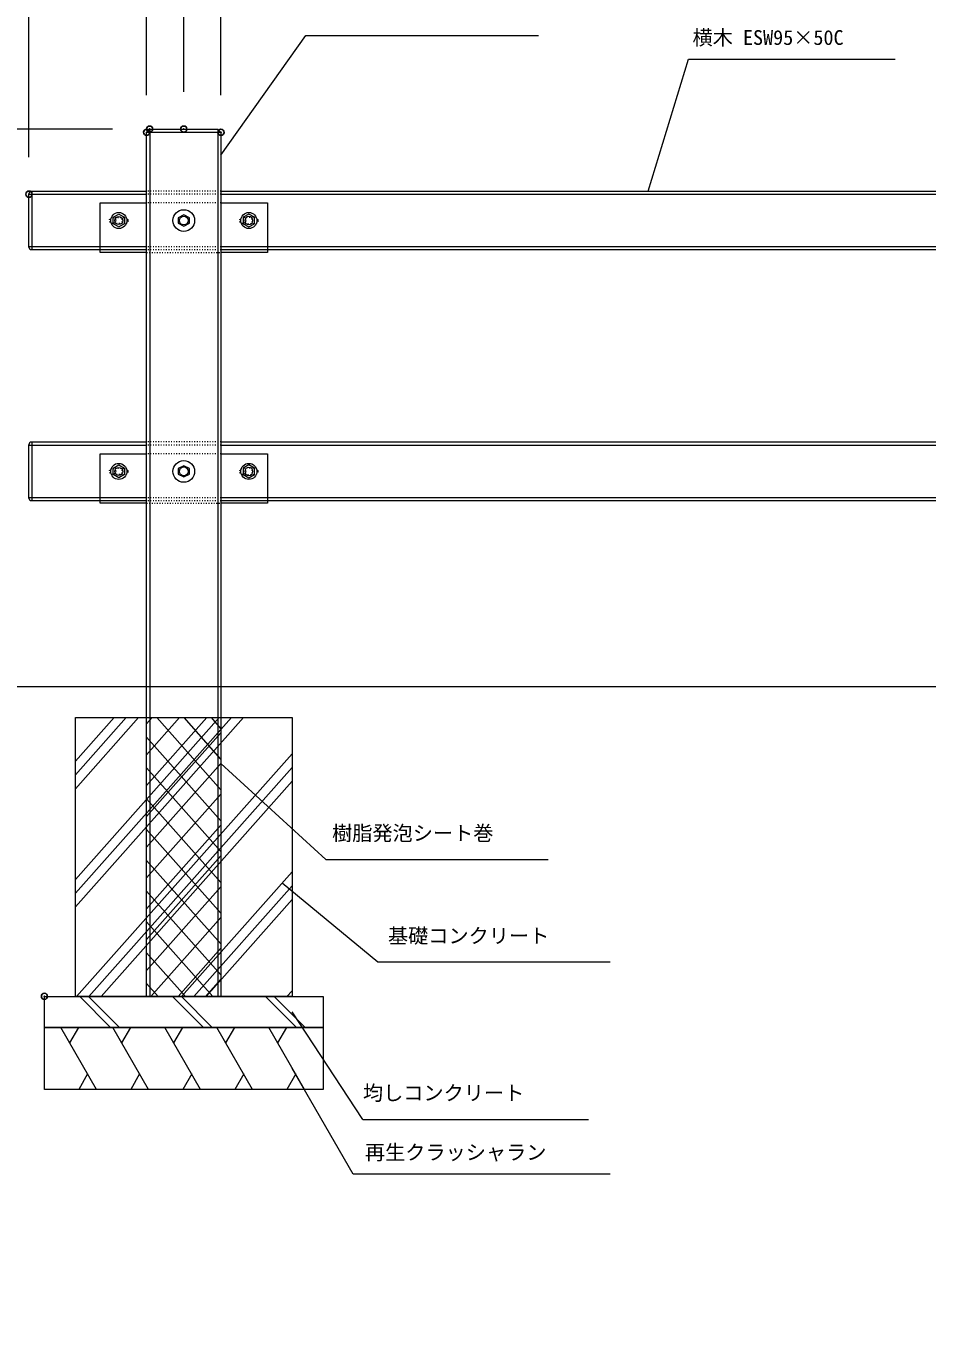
# Model space of a CAD drawing. Units: millimetres, scale not verified. Extents: x -3900 to 3900, y -2750 to 2750.
# Drawn here: x -2004 to -548, y -603 to 1488 of the extents above; entities that cross this region are included whole.
import ezdxf
from ezdxf.enums import TextEntityAlignment as Align

# ---------------------------------------------------------------- set-up
doc = ezdxf.new("R2010")
doc.units = ezdxf.units.MM
doc.header["$LTSCALE"] = 20
doc.header["$PDMODE"] = 32
doc.header["$PDSIZE"] = 10
doc.linetypes.add('USER5', pattern=[0.208282, 0.069427, -0.138855])
doc.layers.add('0-0_0', color=30, linetype='Continuous', lineweight=18)
doc.layers.add('0-1_IMPORTED', color=30, linetype='Continuous', lineweight=18)
doc.layers.add('0-2_DEFPOINTS', color=7, linetype='Continuous')
doc.styles.add('ＭＳ ゴシック', font='')
doc.styles.get('ＭＳ ゴシック').set_extended_font_data('MS Gothic')

# ---------------------------------------------------------------- blocks, each defined once
blk = doc.blocks.new('D19')
at = {"layer": '0-0_0', "color": 7, "lineweight": 9}
for p, q in [((-2827.5, 422.04), (-2827.5, 462.04)), ((-2502.5, 422.04), (-2867.5, 422.04)), ((-2827.5, -77.96), (-2827.5, 422.04)), ((-2027.5, -77.96), (-2867.5, -77.96)), ((-2827.5, -117.96), (-2827.5, -77.96))]:
    blk.add_line(p, q, dxfattribs=at)
at = {"layer": '0-0_0', "color": 7}
for points in [[(-2827.5, 422.04), (-2825.75, 402.04), (-2829.25, 402.04)], [(-2827.5, -77.96), (-2829.25, -57.96), (-2825.75, -57.96)]]:
    blk.add_solid(points, dxfattribs=at)
at = {"layer": '0-2_DEFPOINTS'}
for p in [(-2442.5, 422.04), (-2827.5, -77.96), (-1967.5, -77.96)]:
    blk.add_point(p, dxfattribs=at)
at = {"layer": '0-0_0', "color": 7, "style": 'ＭＳ ゴシック'}
blk.add_text('500', height=23.88, rotation=90, dxfattribs=at).set_placement((-2853.43, 140.29), align=Align.BOTTOM_LEFT)
blk = doc.blocks.new('D24')
at = {"layer": '0-0_0', "color": 7, "lineweight": 9}
for p, q in [((-2827.5, 1322.04), (-2827.5, 1362.04)), ((-1857.5, 1322.04), (-2867.5, 1322.04)), ((-2827.5, 1222.04), (-2827.5, 1322.04)), ((-2252.5, 1222.04), (-2867.5, 1222.04)), ((-2827.5, 1182.04), (-2827.5, 1222.04))]:
    blk.add_line(p, q, dxfattribs=at)
at = {"layer": '0-0_0', "color": 7}
for points in [[(-2827.5, 1322.04), (-2825.75, 1302.04), (-2829.25, 1302.04)], [(-2827.5, 1222.04), (-2829.25, 1242.04), (-2825.75, 1242.04)]]:
    blk.add_solid(points, dxfattribs=at)
at = {"layer": '0-2_DEFPOINTS'}
for p in [(-1797.5, 1322.04), (-2827.5, 1222.04), (-2192.5, 1222.04)]:
    blk.add_point(p, dxfattribs=at)
at = {"layer": '0-0_0', "color": 7, "style": 'ＭＳ ゴシック'}
blk.add_text('100', height=23.88, rotation=90, dxfattribs=at).set_placement((-2853.43, 1240.29), align=Align.BOTTOM_LEFT)
blk = doc.blocks.new('D25')
at = {"layer": '0-0_0', "color": 7, "lineweight": 9}
for p, q in [((-2955, 1362.04), (-2955, 1322.04)), ((-1857.5, 1322.04), (-2995, 1322.04)), ((-2955, 1322.04), (-2955, -77.96)), ((-2027.5, -77.96), (-2995, -77.96)), ((-2955, -77.96), (-2955, -117.96))]:
    blk.add_line(p, q, dxfattribs=at)
at = {"layer": '0-0_0', "color": 7}
for points in [[(-2955, 1322.04), (-2953.25, 1302.04), (-2956.75, 1302.04)], [(-2955, -77.96), (-2956.75, -57.96), (-2953.25, -57.96)]]:
    blk.add_solid(points, dxfattribs=at)
at = {"layer": '0-2_DEFPOINTS'}
for p in [(-2955, 1322.04), (-1797.5, 1322.04), (-1967.5, -77.96)]:
    blk.add_point(p, dxfattribs=at)
at = {"layer": '0-0_0', "color": 7, "style": 'ＭＳ ゴシック'}
blk.add_text('1400', height=23.88, rotation=90, dxfattribs=at).set_placement((-2980.93, 579.7), align=Align.BOTTOM_LEFT)
blk = doc.blocks.new('D26')
at = {"layer": '0-0_0', "color": 7, "lineweight": 9}
for p, q in [((-1992.5, 1277.04), (-1992.5, 1824.69)), ((-1742.5, 1382.04), (-1742.5, 1824.69)), ((-2032.5, 1784.69), (-1992.5, 1784.69)), ((-1992.5, 1784.69), (-1742.5, 1784.69)), ((-1742.5, 1784.69), (-1702.5, 1784.69))]:
    blk.add_line(p, q, dxfattribs=at)
at = {"layer": '0-0_0', "color": 7}
for points in [[(-1992.5, 1784.69), (-1972.5, 1786.44), (-1972.5, 1782.94)], [(-1742.5, 1784.69), (-1762.5, 1782.94), (-1762.5, 1786.44)]]:
    blk.add_solid(points, dxfattribs=at)
at = {"layer": '0-2_DEFPOINTS'}
for p in [(-1992.5, 1784.69), (-1742.5, 1322.04), (-1992.5, 1217.04)]:
    blk.add_point(p, dxfattribs=at)
at = {"layer": '0-0_0', "color": 7, "style": 'ＭＳ ゴシック'}
blk.add_text('250', height=23.88, dxfattribs=at).set_placement((-1899.25, 1810.61), align=Align.BOTTOM_LEFT)
blk = doc.blocks.new('D27')
at = {"layer": '0-0_0', "color": 7, "lineweight": 9}
blk.add_line((-1742.5, 1382.04), (-1742.5, 1824.69), dxfattribs=at)
at = {"layer": '0-2_DEFPOINTS'}
blk.add_point((-1742.5, 1322.04), dxfattribs=at)
blk = doc.blocks.new('D29')
at = {"layer": '0-0_0', "color": 7, "lineweight": 9}
blk.add_line((-1992.5, 1277.04), (-1992.5, 1995), dxfattribs=at)
at = {"layer": '0-2_DEFPOINTS'}
blk.add_point((-1992.5, 1217.04), dxfattribs=at)
blk = doc.blocks.new('D30')
at = {"layer": '0-0_0', "color": 7, "lineweight": 9}
for p, q in [((-1802.5, 1377.04), (-1802.5, 1660)), ((-1682.5, 1376.85), (-1682.5, 1660)), ((-1842.5, 1620), (-1802.5, 1620)), ((-1802.5, 1620), (-1682.5, 1620)), ((-1682.5, 1620), (-1642.5, 1620))]:
    blk.add_line(p, q, dxfattribs=at)
at = {"layer": '0-0_0', "color": 7}
for points in [[(-1802.5, 1620), (-1782.5, 1621.75), (-1782.5, 1618.25)], [(-1682.5, 1620), (-1702.5, 1618.25), (-1702.5, 1621.75)]]:
    blk.add_solid(points, dxfattribs=at)
at = {"layer": '0-2_DEFPOINTS'}
for p in [(-1802.5, 1620), (-1802.5, 1317.04), (-1682.5, 1316.85)]:
    blk.add_point(p, dxfattribs=at)
at = {"layer": '0-0_0', "color": 7, "style": 'ＭＳ ゴシック'}
blk.add_text('120', height=23.88, dxfattribs=at).set_placement((-1774.25, 1645.93), align=Align.BOTTOM_LEFT)
blk = doc.blocks.new('D31')
at = {"layer": '0-0_0', "color": 7, "lineweight": 9}
blk.add_line((-1682.5, 1376.85), (-1682.5, 1660), dxfattribs=at)
at = {"layer": '0-2_DEFPOINTS'}
blk.add_point((-1682.5, 1316.85), dxfattribs=at)
blk = doc.blocks.new('____')
at = {"layer": '0-0_0'}
for p, q in [((-1813.64, 372.2), (-1804.61, 382.35)), ((-1813.64, 322.49), (-1760.42, 382.35)), ((-1813.64, 272.77), (-1716.23, 382.35)), ((-1693.64, 265.64), (-1797.39, 382.35)), ((-1693.64, 315.35), (-1753.19, 382.35)), ((-1693.64, 365.07), (-1709, 382.35)), ((-1813.64, 223.05), (-1693.64, 358.05)), ((-1693.64, 215.92), (-1813.64, 350.92)), ((-1813.64, 173.33), (-1693.64, 308.33)), ((-1693.64, 166.2), (-1813.64, 301.2)), ((-1813.64, 123.61), (-1693.64, 258.61)), ((-1693.64, 116.48), (-1813.64, 251.48)), ((-1813.64, 73.89), (-1693.64, 208.89)), ((-1693.64, 66.76), (-1813.64, 201.76)), ((-1813.64, 24.18), (-1693.64, 159.18)), ((-1693.64, 17.04), (-1813.64, 152.04)), ((-1813.64, -25.54), (-1693.64, 109.46)), ((-1693.64, -32.68), (-1813.64, 102.32)), ((-1706.75, -67.65), (-1813.64, 52.61)), ((-1806.87, -67.65), (-1693.64, 59.74)), ((-1750.94, -67.65), (-1813.64, 2.89)), ((-1762.67, -67.65), (-1693.64, 10.02)), ((-1718.48, -67.65), (-1693.64, -39.7)), ((-1795.13, -67.65), (-1813.64, -46.83))]:
    blk.add_line(p, q, dxfattribs=at)
blk = doc.blocks.new('____-5')
at = {"layer": '0-0_0'}
for p, q in [((-1587.52, -67.65), (-1578.64, -58.76)), ((-1921.78, -67.65), (-1871.78, -117.65)), ((-1907.64, -67.65), (-1857.64, -117.65)), ((-1771.78, -67.65), (-1721.78, -117.65)), ((-1757.64, -67.65), (-1707.64, -117.65)), ((-1621.78, -67.65), (-1571.78, -117.65)), ((-1607.64, -67.65), (-1557.64, -117.65)), ((-1894.51, -217.65), (-1952.24, -117.65)), ((-1937.81, -142.65), (-1923.37, -117.65)), ((-1810.51, -217.65), (-1868.24, -117.65)), ((-1853.81, -142.65), (-1839.37, -117.65)), ((-1726.51, -217.65), (-1784.24, -117.65)), ((-1769.81, -142.65), (-1755.37, -117.65)), ((-1642.51, -217.65), (-1700.24, -117.65)), ((-1685.81, -142.65), (-1671.37, -117.65)), ((-1558.51, -217.65), (-1616.24, -117.65)), ((-1601.81, -142.65), (-1587.37, -117.65)), ((-1908.94, -192.65), (-1923.37, -217.65)), ((-1824.94, -192.65), (-1839.37, -217.65)), ((-1740.94, -192.65), (-1755.37, -217.65)), ((-1656.94, -192.65), (-1671.37, -217.65)), ((-1572.94, -192.65), (-1587.37, -217.65))]:
    blk.add_line(p, q, dxfattribs=at)
for points in [[(-1978.64, -67.65), (-1528.64, -67.65), (-1528.64, -117.65), (-1978.64, -117.65)], [(-1978.64, -117.65), (-1528.64, -117.65), (-1528.64, -217.65), (-1978.64, -217.65)]]:
    blk.add_lwpolyline(points, close=True, dxfattribs=at)
blk = doc.blocks.new('____-6')
at = {"layer": '0-0_0'}
for p, q in [((-1928.64, 267.73), (-1826.74, 382.35)), ((-1928.64, 76.81), (-1657.04, 382.35)), ((-1928.64, 290), (-1846.54, 382.35)), ((-1928.64, 99.08), (-1676.84, 382.35)), ((-1928.64, 312.27), (-1866.34, 382.35)), ((-1928.64, 121.35), (-1696.64, 382.35)), ((-1926.93, -67.65), (-1578.64, 324.19)), ((-1907.13, -67.65), (-1578.64, 301.91)), ((-1887.33, -67.65), (-1578.64, 279.64)), ((-1757.22, -67.65), (-1578.64, 133.27)), ((-1737.43, -67.65), (-1578.64, 110.99)), ((-1717.63, -67.65), (-1578.64, 88.72))]:
    blk.add_line(p, q, dxfattribs=at)
blk.add_lwpolyline([(-1928.64, 382.35), (-1578.64, 382.35), (-1578.64, -67.65), (-1928.64, -67.65)], close=True, dxfattribs=at)
blk = doc.blocks.new('____-39')
at = {"layer": '0-0_0'}
blk.add_line((-8, -3.57), (-8, 0), dxfattribs=at)
blk.add_lwpolyline([(-16, 0.71), (0, 0.71), (0, -4.29), (-16, -4.29)], close=True, dxfattribs=at)
blk = doc.blocks.new('____-40')
at = {"layer": '0-0_0'}
blk.add_line((-1654.65, -1549.15), (-1642.63, -1549.15), dxfattribs=at)
blk.add_circle((-1648.64, -1549.15), 6.01, dxfattribs=at)
blk.add_circle((-1648.64, -1549.15), 6.01, dxfattribs=at)
blk.add_blockref('____-39', (0, 0), dxfattribs=at)
blk = doc.blocks.new('____-41')
at = {"layer": '0-0_0'}
blk.add_line((8, -3.57), (8, 0), dxfattribs=at)
blk.add_lwpolyline([(0, 0.71), (16, 0.71), (16, -4.29), (0, -4.29)], close=True, dxfattribs=at)
blk = doc.blocks.new('____-42')
at = {"layer": '0-0_0'}
blk.add_line((-1852.63, -1549.15), (-1864.65, -1549.15), dxfattribs=at)
blk.add_circle((-1858.64, -1549.15), 6.01, dxfattribs=at)
blk.add_circle((-1858.64, -1549.15), 6.01, dxfattribs=at)
blk.add_blockref('____-41', (0, 0), dxfattribs=at)
blk = doc.blocks.new('____-43')
at = {"layer": '0-0_0'}
blk.add_line((9, 3.57), (9, 0), dxfattribs=at)
blk.add_lwpolyline([(0, 4.29), (18, 4.29), (18, -0.71), (0, -0.71)], close=True, dxfattribs=at)
blk = doc.blocks.new('____-44')
at = {"layer": '0-0_0'}
blk.add_line((-1746.48, -1363.15), (-1760.79, -1363.15), dxfattribs=at)
blk.add_circle((-1753.64, -1363.15), 7.15, dxfattribs=at)
blk.add_circle((-1753.64, -1363.15), 7.15, dxfattribs=at)
blk.add_blockref('____-43', (0, 0), dxfattribs=at)
blk = doc.blocks.new('____-45')
at = {"layer": '0-0_0'}
for name in ['____-42', '____-44', '____-40']:
    blk.add_blockref(name, (0, 0), dxfattribs=at)
blk = doc.blocks.new('____-46')
at = {"layer": '0-0_0'}
blk.add_lwpolyline([(-1753.64, 1175.85), (-1744.64, 1180.35), (-1744.64, 1189.35), (-1753.64, 1193.85), (-1762.64, 1189.35), (-1762.64, 1180.35)], close=True, dxfattribs=at)
blk.add_circle((-1753.64, 1184.85), 7.19, dxfattribs=at)
blk = doc.blocks.new('____-47')
at = {"layer": '0-0_0', "linetype": 'USER5'}
for p, q in [((-1693.64, 1232.35), (-1813.64, 1232.35)), ((-1693.64, 1227.35), (-1813.64, 1227.35)), ((-1693.64, 1213.35), (-1813.64, 1213.35)), ((-1868.64, 1189.85), (-1848.64, 1189.85)), ((-1848.64, 1179.85), (-1868.64, 1179.85)), ((-1638.64, 1189.85), (-1658.64, 1189.85)), ((-1658.64, 1179.85), (-1638.64, 1179.85)), ((-1693.64, 1142.35), (-1813.64, 1142.35)), ((-1693.64, 1137.35), (-1813.64, 1137.35)), ((-1813.64, 1133.35), (-1693.64, 1133.35))]:
    blk.add_line(p, q, dxfattribs=at)
at = {"layer": '0-0_0'}
for p, q in [((-1864.64, 1187.34), (-1863.23, 1189.45)), ((-1863.23, 1180.26), (-1864.64, 1182.37)), ((-1863.23, 1189.45), (-1861.12, 1190.86)), ((-1861.12, 1178.85), (-1863.23, 1180.26)), ((-1861.12, 1190.86), (-1858.64, 1191.35)), ((-1858.64, 1178.35), (-1861.12, 1178.85)), ((-1858.64, 1191.35), (-1856.15, 1190.86)), ((-1856.15, 1178.85), (-1858.64, 1178.35)), ((-1856.15, 1190.86), (-1854.04, 1189.45)), ((-1854.04, 1180.26), (-1856.15, 1178.85)), ((-1854.04, 1189.45), (-1852.63, 1187.34)), ((-1852.63, 1182.37), (-1854.04, 1180.26)), ((-1852.63, 1187.34), (-1852.14, 1184.85)), ((-1852.14, 1184.85), (-1852.63, 1182.37)), ((-1648.63, 1191.35), (-1651.12, 1190.86)), ((-1651.12, 1178.85), (-1648.63, 1178.35)), ((-1646.15, 1190.86), (-1648.63, 1191.35)), ((-1648.63, 1178.35), (-1646.15, 1178.85)), ((-1644.04, 1189.45), (-1646.15, 1190.86)), ((-1646.15, 1178.85), (-1644.04, 1180.26))]:
    blk.add_line(p, q, dxfattribs=at)
for points in [[(-1813.64, 1133.35), (-1888.64, 1133.35), (-1888.64, 1213.35), (-1813.64, 1213.35)], [(-1693.64, 1213.35), (-1618.64, 1213.35), (-1618.64, 1133.35), (-1693.64, 1133.35)], [(-1864.64, 1182.37), (-1865.14, 1184.85), (-1864.64, 1187.34)], [(-1651.12, 1190.86), (-1653.23, 1189.45), (-1654.64, 1187.34), (-1655.14, 1184.85), (-1654.64, 1182.37), (-1653.23, 1180.26), (-1651.12, 1178.85)], [(-1642.14, 1184.85), (-1642.63, 1187.34), (-1644.04, 1189.45)], [(-1644.04, 1180.26), (-1642.63, 1182.37), (-1642.14, 1184.85)]]:
    blk.add_lwpolyline(points, dxfattribs=at)
for points in [[(-1867.6, 1179.68), (-1867.6, 1190.03), (-1858.64, 1195.21), (-1849.67, 1190.03), (-1849.67, 1179.68), (-1858.64, 1174.5)], [(-1639.67, 1179.68), (-1639.67, 1190.03), (-1648.64, 1195.21), (-1657.6, 1190.03), (-1657.6, 1179.68), (-1648.64, 1174.5)]]:
    blk.add_lwpolyline(points, close=True, dxfattribs=at)
for centre, radius in [((-1858.64, 1184.85), 13), ((-1753.64, 1184.85), 17.5), ((-1648.64, 1184.85), 13)]:
    blk.add_circle(centre, radius, dxfattribs=at)
at = {"layer": '0-0_0', "linetype": 'USER5'}
for centre in [(-1868.64, 1184.85), (-1868.64, 1184.85), (-1848.64, 1184.85), (-1848.64, 1184.85), (-1658.64, 1184.85), (-1658.64, 1184.85), (-1638.64, 1184.85), (-1638.64, 1184.85)]:
    blk.add_circle(centre, 5, dxfattribs=at)
at = {"layer": '0-0_0'}
blk.add_blockref('____-46', (0, 0), dxfattribs=at)
blk = doc.blocks.new('____-48')
at = {"layer": '0-0_0'}
blk.add_lwpolyline([(-1753.64, 770.85), (-1744.64, 775.35), (-1744.64, 784.35), (-1753.64, 788.85), (-1762.64, 784.35), (-1762.64, 775.35)], close=True, dxfattribs=at)
blk.add_circle((-1753.64, 779.85), 7.19, dxfattribs=at)
blk = doc.blocks.new('____-49')
at = {"layer": '0-0_0', "linetype": 'USER5'}
for p, q in [((-1693.64, 827.35), (-1813.64, 827.35)), ((-1693.64, 822.35), (-1813.64, 822.35)), ((-1693.64, 808.35), (-1813.64, 808.35)), ((-1868.64, 784.85), (-1848.64, 784.85)), ((-1848.64, 774.85), (-1868.64, 774.85)), ((-1638.64, 784.85), (-1658.64, 784.85)), ((-1658.64, 774.85), (-1638.64, 774.85)), ((-1693.64, 737.35), (-1813.64, 737.35)), ((-1693.64, 732.35), (-1813.64, 732.35)), ((-1813.64, 728.35), (-1693.64, 728.35))]:
    blk.add_line(p, q, dxfattribs=at)
at = {"layer": '0-0_0'}
for p, q in [((-1864.64, 782.34), (-1863.23, 784.45)), ((-1863.23, 775.26), (-1864.64, 777.37)), ((-1863.23, 784.45), (-1861.12, 785.86)), ((-1861.12, 773.85), (-1863.23, 775.26)), ((-1861.12, 785.86), (-1858.64, 786.35)), ((-1858.64, 773.35), (-1861.12, 773.85)), ((-1858.64, 786.35), (-1856.15, 785.86)), ((-1856.15, 773.85), (-1858.64, 773.35)), ((-1856.15, 785.86), (-1854.04, 784.45)), ((-1854.04, 775.26), (-1856.15, 773.85)), ((-1854.04, 784.45), (-1852.63, 782.34)), ((-1852.63, 777.37), (-1854.04, 775.26)), ((-1852.63, 782.34), (-1852.14, 779.85)), ((-1852.14, 779.85), (-1852.63, 777.37)), ((-1648.63, 786.35), (-1651.12, 785.86)), ((-1651.12, 773.85), (-1648.63, 773.35)), ((-1646.15, 785.86), (-1648.63, 786.35)), ((-1648.63, 773.35), (-1646.15, 773.85)), ((-1644.04, 784.45), (-1646.15, 785.86)), ((-1646.15, 773.85), (-1644.04, 775.26))]:
    blk.add_line(p, q, dxfattribs=at)
for points in [[(-1813.64, 728.35), (-1888.64, 728.35), (-1888.64, 808.35), (-1813.64, 808.35)], [(-1693.64, 808.35), (-1618.64, 808.35), (-1618.64, 728.35), (-1693.64, 728.35)], [(-1864.64, 777.37), (-1865.14, 779.85), (-1864.64, 782.34)], [(-1651.12, 785.86), (-1653.23, 784.45), (-1654.64, 782.34), (-1655.14, 779.85), (-1654.64, 777.37), (-1653.23, 775.26), (-1651.12, 773.85)], [(-1642.14, 779.85), (-1642.63, 782.34), (-1644.04, 784.45)], [(-1644.04, 775.26), (-1642.63, 777.37), (-1642.14, 779.85)]]:
    blk.add_lwpolyline(points, dxfattribs=at)
for points in [[(-1867.6, 774.68), (-1867.6, 785.03), (-1858.64, 790.21), (-1849.67, 785.03), (-1849.67, 774.68), (-1858.64, 769.5)], [(-1639.67, 774.68), (-1639.67, 785.03), (-1648.64, 790.21), (-1657.6, 785.03), (-1657.6, 774.68), (-1648.64, 769.5)]]:
    blk.add_lwpolyline(points, close=True, dxfattribs=at)
for centre, radius in [((-1753.64, 779.85), 17.5), ((-1858.64, 779.85), 13), ((-1648.64, 779.85), 13)]:
    blk.add_circle(centre, radius, dxfattribs=at)
at = {"layer": '0-0_0', "linetype": 'USER5'}
for centre in [(-1868.64, 779.85), (-1868.64, 779.85), (-1848.64, 779.85), (-1848.64, 779.85), (-1658.64, 779.85), (-1658.64, 779.85), (-1638.64, 779.85), (-1638.64, 779.85)]:
    blk.add_circle(centre, 5, dxfattribs=at)
at = {"layer": '0-0_0'}
blk.add_blockref('____-48', (0, 0), dxfattribs=at)

msp = doc.modelspace()

# ---------------------------------------------------------------- linework, layer by layer
at = {"layer": '0-1_IMPORTED'}
for p, q in [((-1803.5, 1321.04), (-1803.5, -78.96)), ((-1693.5, 1321.04), (-1693.5, -78.96)), ((-1808.5, 1316.04), (-1688.5, 1316.04)), ((-1998.5, 1216.04), (-1808.5, 1216.04)), ((-1993.5, 1126.04), (-1993.5, 1221.04)), ((-1688.5, 1216.04), (1.5, 1216.04)), ((-1808.5, 1131.04), (-1998.5, 1131.04)), ((1.5, 1131.04), (-1688.5, 1131.04)), ((-1993.5, 721.04), (-1993.5, 816.04)), ((-1998.5, 811.04), (-1808.5, 811.04)), ((-1688.5, 811.04), (1.5, 811.04)), ((-1808.5, 726.04), (-1998.5, 726.04)), ((1.5, 726.04), (-1688.5, 726.04)), ((452, 421.04), (-2448.5, 421.04))]:
    msp.add_line(p, q, dxfattribs=at)
at = {"layer": '0-1_IMPORTED', "color": 1}
for p, q in [((-1519.08, 141.85), (-1688.5, 297.01)), ((-1519.08, 141.85), (-1160, 141.85)), ((-1459.24, -277.52), (-1573.5, -103.96)), ((-1459.24, -277.52), (-1095, -277.52))]:
    msp.add_line(p, q, dxfattribs=at)
for points in [[(-1688.5, 1279.04), (-1551.51, 1472.21), (-1176, 1472.21)], [(-998.5, 1221.04), (-933.5, 1434.04), (-600, 1434.04)], [(-1060, -23.83), (-1435, -23.83), (-1589.45, 104)], [(-1060, -366), (-1475, -366), (-1573.5, -195.39)]]:
    msp.add_lwpolyline(points, dxfattribs=at)
at = {"layer": '0-1_IMPORTED'}
msp.add_lwpolyline([(-1803.5, 1321.04), (-1693.5, 1321.04), (-1688.5, 1315.85), (-1688.5, -78.96), (-1808.5, -78.96), (-1808.5, 1315.85)], close=True, dxfattribs=at)
for points in [[(-1808.5, 1126.04), (-1996.34, 1126.04), (-1998.5, 1131.04), (-1998.5, 1216.04), (-1996.34, 1221.04), (-1808.5, 1221.04)], [(-1688.5, 1221.04), (-2.86, 1221.04), (1.5, 1216.04), (1.5, 1131.04), (-2.86, 1126.04), (-1688.5, 1126.04)], [(-1808.5, 721.04), (-1996.34, 721.04), (-1998.5, 726.04), (-1998.5, 811.04), (-1996.34, 816.04), (-1808.5, 816.04)], [(-1688.5, 816.04), (-2.86, 816.04), (1.5, 811.04), (1.5, 726.04), (-2.86, 721.04), (-1688.5, 721.04)]]:
    msp.add_lwpolyline(points, dxfattribs=at)

# ---------------------------------------------------------------- block references
for name, p in [('D29', (-6, -1)), ('D26', (-6, -1)), ('D27', (-6, -1)), ('D30', (-6, -1)), ('D31', (-6, -1)), ('D25', (-6, -1)), ('D24', (-6, -1)), ('____-47', (5.14, -11.32)), ('____-49', (5.14, -11.32)), ('D19', (-6, -1)), ('____-6', (5.14, -11.32)), ('____', (5.14, -11.32)), ('____-45', (5.14, -11.32)), ('____-5', (5.14, -11.32))]:
    msp.add_blockref(name, p, dxfattribs=at)

# ---------------------------------------------------------------- texts
at = {"layer": '0-1_IMPORTED', "color": 7, "style": 'ＭＳ ゴシック'}
for s, p in [('横木 ESW95×50C', (-927.01, 1449.82)), ('樹脂発泡シート巻', (-1509.08, 165.56)), ('基礎コンクリート', (-1418.89, -0.12)), ('均しコンクリート', (-1459.24, -253.81)), ('再生クラッシャラン', (-1456.08, -349.7))]:
    msp.add_text(s, height=23.88, dxfattribs=at).set_placement(p, align=Align.BOTTOM_LEFT)

doc.saveas('drawing.dxf')
